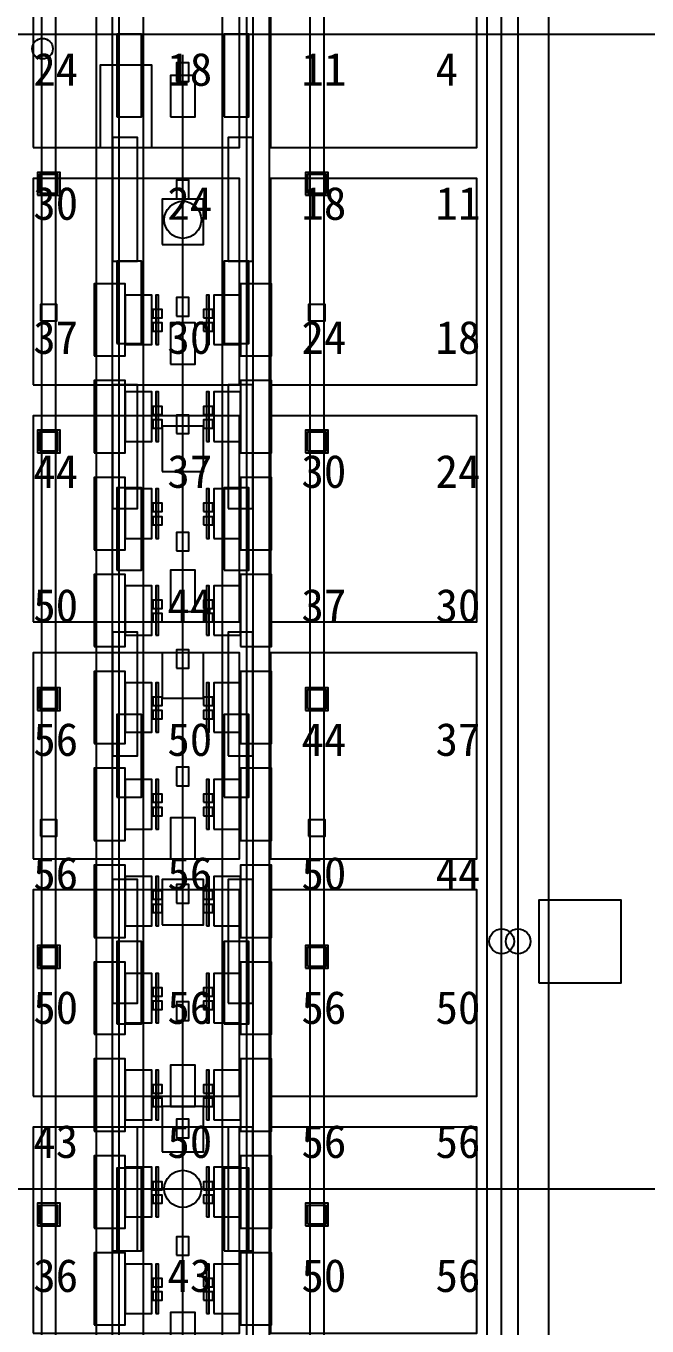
# Model space of a CAD drawing. Header units: metres. Extents: x -1640 to 1560, y -268 to 2338.
# Drawn here: x -25.9 to 4.2, y 1319.3 to 1382.4 of the extents above; entities that cross this region are included whole.
import ezdxf

# ---------------------------------------------------------------- set-up
doc = ezdxf.new("R2010")
doc.units = ezdxf.units.M
for name, color, linetype in [('1F_PUMP', 2, 'Continuous'), ('1F_SCR', 3, 'Continuous'), ('1F_STRUCT_COLUMN', 8, 'Continuous'), ('1F_ZONE', 3, 'Continuous'), ('2F_CSF_LATERAL_RACK_CONCEPT', 9, 'Continuous'), ('2F_EHS_GAS_DETECTOR', 6, 'Continuous'), ('2F_RFG', 5, 'Continuous'), ('2F_STRUCT_COLUMN', 8, 'Continuous'), ('2F_VMB', 6, 'Continuous'), ('2F_ZONE', 3, 'Continuous'), ('3F_CLEANROOM_OVERHEAD_PIPE_DUCT_CONCEPT', 9, 'Continuous'), ('3F_EHS_EGRESS_DIST_M', 2, 'Continuous'), ('3F_EHS_EXTINGUISHER_HYDRANT_CABINET_CONCEPT', 1, 'Continuous'), ('3F_EHS_GAS_DETECTOR', 6, 'Continuous'), ('3F_FOUP', 5, 'Continuous'), ('3F_METRO', 2, 'Continuous'), ('3F_OHT', 9, 'Continuous'), ('3F_OHTV', 1, 'Continuous'), ('3F_STK', 3, 'Continuous'), ('3F_STRUCT_COLUMN', 8, 'Continuous'), ('3F_TBAR', 6, 'Continuous'), ('3F_ZONE', 3, 'Continuous'), ('4F_FFU', 1, 'Continuous'), ('4F_STRUCT_PLENUM_TRUSS_CONCEPT', 9, 'Continuous'), ('4F_ZONE', 3, 'Continuous'), ('5F_PUMP', 2, 'Continuous'), ('5F_SCR', 3, 'Continuous'), ('5F_STRUCT_COLUMN', 8, 'Continuous'), ('5F_ZONE', 3, 'Continuous'), ('6F_CSF_LATERAL_RACK_CONCEPT', 9, 'Continuous'), ('6F_EHS_GAS_DETECTOR', 6, 'Continuous'), ('6F_RFG', 5, 'Continuous'), ('6F_STRUCT_COLUMN', 8, 'Continuous'), ('6F_VMB', 6, 'Continuous'), ('6F_ZONE', 3, 'Continuous'), ('7F_CLEANROOM_OVERHEAD_PIPE_DUCT_CONCEPT', 9, 'Continuous'), ('7F_EHS_EGRESS_DIST_M', 2, 'Continuous'), ('7F_EHS_EXTINGUISHER_HYDRANT_CABINET_CONCEPT', 1, 'Continuous'), ('7F_EHS_GAS_DETECTOR', 6, 'Continuous'), ('7F_FOUP', 5, 'Continuous'), ('7F_METRO', 2, 'Continuous'), ('7F_OHT', 9, 'Continuous'), ('7F_OHTV', 1, 'Continuous'), ('7F_STK', 3, 'Continuous'), ('7F_STRUCT_COLUMN', 8, 'Continuous'), ('7F_TBAR', 6, 'Continuous'), ('7F_ZONE', 3, 'Continuous'), ('8F_FFU', 1, 'Continuous'), ('8F_STRUCT_PLENUM_TRUSS_CONCEPT', 9, 'Continuous'), ('8F_ZONE', 3, 'Continuous'), ('_SUPPORT', 4, 'Continuous'), ('UTIL_GAS.BULK_CONCEPT', 2, 'Continuous'), ('UTIL_GAS.SPEC_CONCEPT', 3, 'Continuous'), ('UTIL_PCW.R_CONCEPT', 1, 'Continuous'), ('UTIL_PCW.R_RISER', 1, 'Continuous'), ('UTIL_PCW.S_CONCEPT', 6, 'Continuous'), ('UTIL_PCW.S_RISER', 6, 'Continuous')]:
    doc.layers.add(name, color=color, linetype=linetype)

msp = doc.modelspace()

# ---------------------------------------------------------------- linework, layer by layer
at = {"layer": '1F_PUMP'}
for points in [[(-21.45, 1378), (-20.25, 1378), (-20.25, 1382), (-21.45, 1382)], [(-16.25, 1378), (-15.05, 1378), (-15.05, 1382), (-16.25, 1382)], [(-21.45, 1367), (-20.25, 1367), (-20.25, 1371), (-21.45, 1371)], [(-16.25, 1367), (-15.05, 1367), (-15.05, 1371), (-16.25, 1371)], [(-21.45, 1356), (-20.25, 1356), (-20.25, 1360), (-21.45, 1360)], [(-16.25, 1356), (-15.05, 1356), (-15.05, 1360), (-16.25, 1360)], [(-21.45, 1345), (-20.25, 1345), (-20.25, 1349), (-21.45, 1349)], [(-16.25, 1345), (-15.05, 1345), (-15.05, 1349), (-16.25, 1349)], [(-21.45, 1334), (-20.25, 1334), (-20.25, 1338), (-21.45, 1338)], [(-16.25, 1334), (-15.05, 1334), (-15.05, 1338), (-16.25, 1338)], [(-21.45, 1323), (-20.25, 1323), (-20.25, 1327), (-21.45, 1327)], [(-16.25, 1323), (-15.05, 1323), (-15.05, 1327), (-16.25, 1327)]]:
    msp.add_lwpolyline(points, close=True, dxfattribs=at)
at = {"layer": '1F_SCR'}
for points in [[(-19.25, 1371.8), (-17.25, 1371.8), (-17.25, 1374), (-19.25, 1374)], [(-19.25, 1360.8), (-17.25, 1360.8), (-17.25, 1363), (-19.25, 1363)], [(-19.25, 1349.8), (-17.25, 1349.8), (-17.25, 1352), (-19.25, 1352)], [(-19.25, 1338.8), (-17.25, 1338.8), (-17.25, 1341), (-19.25, 1341)], [(-19.25, 1327.8), (-17.25, 1327.8), (-17.25, 1330), (-19.25, 1330)]]:
    msp.add_lwpolyline(points, close=True, dxfattribs=at)
at = {"layer": '1F_STRUCT_COLUMN'}
for points in [[(-25.3, 1374.2), (-24.2, 1374.2), (-24.2, 1375.3), (-25.3, 1375.3)], [(-12.3, 1374.2), (-11.2, 1374.2), (-11.2, 1375.3), (-12.3, 1375.3)], [(-25.3, 1361.7), (-24.2, 1361.7), (-24.2, 1362.8), (-25.3, 1362.8)], [(-12.3, 1361.7), (-11.2, 1361.7), (-11.2, 1362.8), (-12.3, 1362.8)], [(-25.3, 1349.2), (-24.2, 1349.2), (-24.2, 1350.3), (-25.3, 1350.3)], [(-12.3, 1349.2), (-11.2, 1349.2), (-11.2, 1350.3), (-12.3, 1350.3)], [(-25.3, 1336.7), (-24.2, 1336.7), (-24.2, 1337.8), (-25.3, 1337.8)], [(-12.3, 1336.7), (-11.2, 1336.7), (-11.2, 1337.8), (-12.3, 1337.8)], [(-25.3, 1324.2), (-24.2, 1324.2), (-24.2, 1325.3), (-25.3, 1325.3)], [(-12.3, 1324.2), (-11.2, 1324.2), (-11.2, 1325.3), (-12.3, 1325.3)]]:
    msp.add_lwpolyline(points, close=True, dxfattribs=at)
at = {"layer": '1F_ZONE'}
msp.add_lwpolyline([(-280, 1306), (-3.5, 1306), (-3.5, 1464), (-280, 1464)], close=True, dxfattribs=at)
at = {"layer": '2F_CSF_LATERAL_RACK_CONCEPT'}
for points in [[(-22.45, 1310), (-21.65, 1310), (-21.65, 1460), (-22.45, 1460)], [(-14.85, 1310), (-14.05, 1310), (-14.05, 1460), (-14.85, 1460)]]:
    msp.add_lwpolyline(points, close=True, dxfattribs=at)
at = {"layer": '2F_EHS_GAS_DETECTOR'}
msp.add_circle((-18.25, 1326), 0.9, dxfattribs=at)
at = {"layer": '2F_RFG'}
for points in [[(-21.65, 1371), (-20.45, 1371), (-20.45, 1377), (-21.65, 1377)], [(-16.05, 1371), (-14.85, 1371), (-14.85, 1377), (-16.05, 1377)], [(-21.65, 1359), (-20.45, 1359), (-20.45, 1365), (-21.65, 1365)], [(-16.05, 1359), (-14.85, 1359), (-14.85, 1365), (-16.05, 1365)], [(-21.65, 1347), (-20.45, 1347), (-20.45, 1353), (-21.65, 1353)], [(-16.05, 1347), (-14.85, 1347), (-14.85, 1353), (-16.05, 1353)], [(-21.65, 1335), (-20.45, 1335), (-20.45, 1341), (-21.65, 1341)], [(-16.05, 1335), (-14.85, 1335), (-14.85, 1341), (-16.05, 1341)], [(-21.65, 1323), (-20.45, 1323), (-20.45, 1329), (-21.65, 1329)], [(-16.05, 1323), (-14.85, 1323), (-14.85, 1329), (-16.05, 1329)]]:
    msp.add_lwpolyline(points, close=True, dxfattribs=at)
at = {"layer": '2F_STRUCT_COLUMN'}
for points in [[(-25.2, 1374.3), (-24.3, 1374.3), (-24.3, 1375.2), (-25.2, 1375.2)], [(-12.2, 1374.3), (-11.3, 1374.3), (-11.3, 1375.2), (-12.2, 1375.2)], [(-25.2, 1361.8), (-24.3, 1361.8), (-24.3, 1362.7), (-25.2, 1362.7)], [(-12.2, 1361.8), (-11.3, 1361.8), (-11.3, 1362.7), (-12.2, 1362.7)], [(-25.2, 1349.3), (-24.3, 1349.3), (-24.3, 1350.2), (-25.2, 1350.2)], [(-12.2, 1349.3), (-11.3, 1349.3), (-11.3, 1350.2), (-12.2, 1350.2)], [(-25.2, 1336.8), (-24.3, 1336.8), (-24.3, 1337.7), (-25.2, 1337.7)], [(-12.2, 1336.8), (-11.3, 1336.8), (-11.3, 1337.7), (-12.2, 1337.7)], [(-25.2, 1324.3), (-24.3, 1324.3), (-24.3, 1325.2), (-25.2, 1325.2)], [(-12.2, 1324.3), (-11.3, 1324.3), (-11.3, 1325.2), (-12.2, 1325.2)]]:
    msp.add_lwpolyline(points, close=True, dxfattribs=at)
at = {"layer": '2F_VMB'}
for points in [[(-18.85, 1378), (-17.65, 1378), (-17.65, 1380), (-18.85, 1380)], [(-18.85, 1366), (-17.65, 1366), (-17.65, 1368), (-18.85, 1368)], [(-18.85, 1354), (-17.65, 1354), (-17.65, 1356), (-18.85, 1356)], [(-18.85, 1342), (-17.65, 1342), (-17.65, 1344), (-18.85, 1344)], [(-18.85, 1330), (-17.65, 1330), (-17.65, 1332), (-18.85, 1332)], [(-18.85, 1318), (-17.65, 1318), (-17.65, 1320), (-18.85, 1320)]]:
    msp.add_lwpolyline(points, close=True, dxfattribs=at)
at = {"layer": '2F_ZONE'}
msp.add_lwpolyline([(-280, 1306), (-3.5, 1306), (-3.5, 1464), (-280, 1464)], close=True, dxfattribs=at)
at = {"layer": '3F_CLEANROOM_OVERHEAD_PIPE_DUCT_CONCEPT'}
for points in [[(-21.35, 1309), (-20.15, 1309), (-20.15, 1461), (-21.35, 1461)], [(-16.35, 1309), (-15.15, 1309), (-15.15, 1461), (-16.35, 1461)]]:
    msp.add_lwpolyline(points, close=True, dxfattribs=at)
at = {"layer": '3F_EHS_EXTINGUISHER_HYDRANT_CABINET_CONCEPT'}
msp.add_circle((-25.05, 1381.3), 0.5, dxfattribs=at)
at = {"layer": '3F_EHS_GAS_DETECTOR'}
msp.add_circle((-18.25, 1373), 0.9, dxfattribs=at)
at = {"layer": '3F_FOUP'}
for points in [[(-19.7, 1368.25), (-19.25, 1368.25), (-19.25, 1368.65), (-19.7, 1368.65)], [(-17.25, 1368.25), (-16.8, 1368.25), (-16.8, 1368.65), (-17.25, 1368.65)], [(-19.7, 1367.6), (-19.25, 1367.6), (-19.25, 1368), (-19.7, 1368)], [(-17.25, 1367.6), (-16.8, 1367.6), (-16.8, 1368), (-17.25, 1368)], [(-19.7, 1363.55), (-19.25, 1363.55), (-19.25, 1363.95), (-19.7, 1363.95)], [(-17.25, 1363.55), (-16.8, 1363.55), (-16.8, 1363.95), (-17.25, 1363.95)], [(-19.7, 1362.9), (-19.25, 1362.9), (-19.25, 1363.3), (-19.7, 1363.3)], [(-17.25, 1362.9), (-16.8, 1362.9), (-16.8, 1363.3), (-17.25, 1363.3)], [(-19.7, 1358.85), (-19.25, 1358.85), (-19.25, 1359.25), (-19.7, 1359.25)], [(-17.25, 1358.85), (-16.8, 1358.85), (-16.8, 1359.25), (-17.25, 1359.25)], [(-19.7, 1358.2), (-19.25, 1358.2), (-19.25, 1358.6), (-19.7, 1358.6)], [(-17.25, 1358.2), (-16.8, 1358.2), (-16.8, 1358.6), (-17.25, 1358.6)], [(-19.7, 1354.15), (-19.25, 1354.15), (-19.25, 1354.55), (-19.7, 1354.55)], [(-17.25, 1354.15), (-16.8, 1354.15), (-16.8, 1354.55), (-17.25, 1354.55)], [(-19.7, 1353.5), (-19.25, 1353.5), (-19.25, 1353.9), (-19.7, 1353.9)], [(-17.25, 1353.5), (-16.8, 1353.5), (-16.8, 1353.9), (-17.25, 1353.9)], [(-19.7, 1349.45), (-19.25, 1349.45), (-19.25, 1349.85), (-19.7, 1349.85)], [(-17.25, 1349.45), (-16.8, 1349.45), (-16.8, 1349.85), (-17.25, 1349.85)], [(-19.7, 1348.8), (-19.25, 1348.8), (-19.25, 1349.2), (-19.7, 1349.2)], [(-17.25, 1348.8), (-16.8, 1348.8), (-16.8, 1349.2), (-17.25, 1349.2)], [(-19.7, 1344.75), (-19.25, 1344.75), (-19.25, 1345.15), (-19.7, 1345.15)], [(-17.25, 1344.75), (-16.8, 1344.75), (-16.8, 1345.15), (-17.25, 1345.15)], [(-19.7, 1344.1), (-19.25, 1344.1), (-19.25, 1344.5), (-19.7, 1344.5)], [(-17.25, 1344.1), (-16.8, 1344.1), (-16.8, 1344.5), (-17.25, 1344.5)], [(-19.7, 1340.05), (-19.25, 1340.05), (-19.25, 1340.45), (-19.7, 1340.45)], [(-17.25, 1340.05), (-16.8, 1340.05), (-16.8, 1340.45), (-17.25, 1340.45)], [(-19.7, 1339.4), (-19.25, 1339.4), (-19.25, 1339.8), (-19.7, 1339.8)], [(-17.25, 1339.4), (-16.8, 1339.4), (-16.8, 1339.8), (-17.25, 1339.8)], [(-19.7, 1335.35), (-19.25, 1335.35), (-19.25, 1335.75), (-19.7, 1335.75)], [(-17.25, 1335.35), (-16.8, 1335.35), (-16.8, 1335.75), (-17.25, 1335.75)], [(-19.7, 1334.7), (-19.25, 1334.7), (-19.25, 1335.1), (-19.7, 1335.1)], [(-17.25, 1334.7), (-16.8, 1334.7), (-16.8, 1335.1), (-17.25, 1335.1)], [(-19.7, 1330.65), (-19.25, 1330.65), (-19.25, 1331.05), (-19.7, 1331.05)], [(-17.25, 1330.65), (-16.8, 1330.65), (-16.8, 1331.05), (-17.25, 1331.05)], [(-19.7, 1330), (-19.25, 1330), (-19.25, 1330.4), (-19.7, 1330.4)], [(-17.25, 1330), (-16.8, 1330), (-16.8, 1330.4), (-17.25, 1330.4)], [(-19.7, 1325.95), (-19.25, 1325.95), (-19.25, 1326.35), (-19.7, 1326.35)], [(-17.25, 1325.95), (-16.8, 1325.95), (-16.8, 1326.35), (-17.25, 1326.35)], [(-19.7, 1325.3), (-19.25, 1325.3), (-19.25, 1325.7), (-19.7, 1325.7)], [(-17.25, 1325.3), (-16.8, 1325.3), (-16.8, 1325.7), (-17.25, 1325.7)], [(-19.7, 1321.25), (-19.25, 1321.25), (-19.25, 1321.65), (-19.7, 1321.65)], [(-17.25, 1321.25), (-16.8, 1321.25), (-16.8, 1321.65), (-17.25, 1321.65)], [(-19.7, 1320.6), (-19.25, 1320.6), (-19.25, 1321), (-19.7, 1321)], [(-17.25, 1320.6), (-16.8, 1320.6), (-16.8, 1321), (-17.25, 1321)]]:
    msp.add_lwpolyline(points, close=True, dxfattribs=at)
at = {"layer": '3F_METRO'}
for points in [[(-22.55, 1366.4), (-21.05, 1366.4), (-21.05, 1369.9), (-22.55, 1369.9)], [(-15.45, 1366.4), (-13.95, 1366.4), (-13.95, 1369.9), (-15.45, 1369.9)], [(-21.05, 1366.95), (-19.75, 1366.95), (-19.75, 1369.35), (-21.05, 1369.35)], [(-16.75, 1366.95), (-15.45, 1366.95), (-15.45, 1369.35), (-16.75, 1369.35)], [(-22.55, 1361.7), (-21.05, 1361.7), (-21.05, 1365.2), (-22.55, 1365.2)], [(-15.45, 1361.7), (-13.95, 1361.7), (-13.95, 1365.2), (-15.45, 1365.2)], [(-21.05, 1362.25), (-19.75, 1362.25), (-19.75, 1364.65), (-21.05, 1364.65)], [(-16.75, 1362.25), (-15.45, 1362.25), (-15.45, 1364.65), (-16.75, 1364.65)], [(-22.55, 1357), (-21.05, 1357), (-21.05, 1360.5), (-22.55, 1360.5)], [(-15.45, 1357), (-13.95, 1357), (-13.95, 1360.5), (-15.45, 1360.5)], [(-21.05, 1357.55), (-19.75, 1357.55), (-19.75, 1359.95), (-21.05, 1359.95)], [(-16.75, 1357.55), (-15.45, 1357.55), (-15.45, 1359.95), (-16.75, 1359.95)], [(-22.55, 1352.3), (-21.05, 1352.3), (-21.05, 1355.8), (-22.55, 1355.8)], [(-15.45, 1352.3), (-13.95, 1352.3), (-13.95, 1355.8), (-15.45, 1355.8)], [(-21.05, 1352.85), (-19.75, 1352.85), (-19.75, 1355.25), (-21.05, 1355.25)], [(-16.75, 1352.85), (-15.45, 1352.85), (-15.45, 1355.25), (-16.75, 1355.25)], [(-22.55, 1347.6), (-21.05, 1347.6), (-21.05, 1351.1), (-22.55, 1351.1)], [(-21.05, 1348.15), (-19.75, 1348.15), (-19.75, 1350.55), (-21.05, 1350.55)], [(-16.75, 1348.15), (-15.45, 1348.15), (-15.45, 1350.55), (-16.75, 1350.55)], [(-15.45, 1347.6), (-13.95, 1347.6), (-13.95, 1351.1), (-15.45, 1351.1)], [(-22.55, 1342.9), (-21.05, 1342.9), (-21.05, 1346.4), (-22.55, 1346.4)], [(-15.45, 1342.9), (-13.95, 1342.9), (-13.95, 1346.4), (-15.45, 1346.4)], [(-21.05, 1343.45), (-19.75, 1343.45), (-19.75, 1345.85), (-21.05, 1345.85)], [(-16.75, 1343.45), (-15.45, 1343.45), (-15.45, 1345.85), (-16.75, 1345.85)], [(-22.55, 1338.2), (-21.05, 1338.2), (-21.05, 1341.7), (-22.55, 1341.7)], [(-21.05, 1338.75), (-19.75, 1338.75), (-19.75, 1341.15), (-21.05, 1341.15)], [(-16.75, 1338.75), (-15.45, 1338.75), (-15.45, 1341.15), (-16.75, 1341.15)], [(-15.45, 1338.2), (-13.95, 1338.2), (-13.95, 1341.7), (-15.45, 1341.7)], [(-22.55, 1333.5), (-21.05, 1333.5), (-21.05, 1337), (-22.55, 1337)], [(-15.45, 1333.5), (-13.95, 1333.5), (-13.95, 1337), (-15.45, 1337)], [(-21.05, 1334.05), (-19.75, 1334.05), (-19.75, 1336.45), (-21.05, 1336.45)], [(-16.75, 1334.05), (-15.45, 1334.05), (-15.45, 1336.45), (-16.75, 1336.45)], [(-22.55, 1328.8), (-21.05, 1328.8), (-21.05, 1332.3), (-22.55, 1332.3)], [(-15.45, 1328.8), (-13.95, 1328.8), (-13.95, 1332.3), (-15.45, 1332.3)], [(-21.05, 1329.35), (-19.75, 1329.35), (-19.75, 1331.75), (-21.05, 1331.75)], [(-16.75, 1329.35), (-15.45, 1329.35), (-15.45, 1331.75), (-16.75, 1331.75)], [(-22.55, 1324.1), (-21.05, 1324.1), (-21.05, 1327.6), (-22.55, 1327.6)], [(-15.45, 1324.1), (-13.95, 1324.1), (-13.95, 1327.6), (-15.45, 1327.6)], [(-21.05, 1324.65), (-19.75, 1324.65), (-19.75, 1327.05), (-21.05, 1327.05)], [(-16.75, 1324.65), (-15.45, 1324.65), (-15.45, 1327.05), (-16.75, 1327.05)], [(-22.55, 1319.4), (-21.05, 1319.4), (-21.05, 1322.9), (-22.55, 1322.9)], [(-15.45, 1319.4), (-13.95, 1319.4), (-13.95, 1322.9), (-15.45, 1322.9)], [(-21.05, 1319.95), (-19.75, 1319.95), (-19.75, 1322.35), (-21.05, 1322.35)], [(-16.75, 1319.95), (-15.45, 1319.95), (-15.45, 1322.35), (-16.75, 1322.35)]]:
    msp.add_lwpolyline(points, close=True, dxfattribs=at)
at = {"layer": '3F_OHT'}
msp.add_line((-18.25, 1309), (-18.25, 1381), dxfattribs=at)
at = {"layer": '3F_OHTV'}
for points in [[(-18.55, 1379.71), (-17.95, 1379.71), (-17.95, 1380.61), (-18.55, 1380.61)], [(-18.55, 1374.02), (-17.95, 1374.02), (-17.95, 1374.92), (-18.55, 1374.92)], [(-18.55, 1368.33), (-17.95, 1368.33), (-17.95, 1369.23), (-18.55, 1369.23)], [(-18.55, 1362.63), (-17.95, 1362.63), (-17.95, 1363.53), (-18.55, 1363.53)], [(-18.55, 1356.94), (-17.95, 1356.94), (-17.95, 1357.84), (-18.55, 1357.84)], [(-18.55, 1351.25), (-17.95, 1351.25), (-17.95, 1352.15), (-18.55, 1352.15)], [(-18.55, 1345.55), (-17.95, 1345.55), (-17.95, 1346.45), (-18.55, 1346.45)], [(-18.55, 1339.86), (-17.95, 1339.86), (-17.95, 1340.76), (-18.55, 1340.76)], [(-18.55, 1334.17), (-17.95, 1334.17), (-17.95, 1335.07), (-18.55, 1335.07)], [(-18.55, 1328.48), (-17.95, 1328.48), (-17.95, 1329.38), (-18.55, 1329.38)], [(-18.55, 1322.78), (-17.95, 1322.78), (-17.95, 1323.68), (-18.55, 1323.68)]]:
    msp.add_lwpolyline(points, close=True, dxfattribs=at)
at = {"layer": '3F_STK'}
msp.add_lwpolyline([(-22.25, 1376.5), (-19.75, 1376.5), (-19.75, 1380.5), (-22.25, 1380.5)], close=True, dxfattribs=at)
at = {"layer": '3F_STRUCT_COLUMN'}
for points in [[(-25.15, 1368.1), (-24.35, 1368.1), (-24.35, 1368.9), (-25.15, 1368.9)], [(-12.15, 1368.1), (-11.35, 1368.1), (-11.35, 1368.9), (-12.15, 1368.9)], [(-25.15, 1343.1), (-24.35, 1343.1), (-24.35, 1343.9), (-25.15, 1343.9)], [(-12.15, 1343.1), (-11.35, 1343.1), (-11.35, 1343.9), (-12.15, 1343.9)]]:
    msp.add_lwpolyline(points, close=True, dxfattribs=at)
at = {"layer": '3F_TBAR'}
for points in [[(-19.55, 1366.95), (-19.43, 1366.95), (-19.43, 1369.35), (-19.55, 1369.35)], [(-17.1, 1366.95), (-16.98, 1366.95), (-16.98, 1369.35), (-17.1, 1369.35)], [(-19.55, 1362.25), (-19.43, 1362.25), (-19.43, 1364.65), (-19.55, 1364.65)], [(-17.1, 1362.25), (-16.98, 1362.25), (-16.98, 1364.65), (-17.1, 1364.65)], [(-19.55, 1357.55), (-19.43, 1357.55), (-19.43, 1359.95), (-19.55, 1359.95)], [(-17.1, 1357.55), (-16.98, 1357.55), (-16.98, 1359.95), (-17.1, 1359.95)], [(-19.55, 1352.85), (-19.43, 1352.85), (-19.43, 1355.25), (-19.55, 1355.25)], [(-17.1, 1352.85), (-16.98, 1352.85), (-16.98, 1355.25), (-17.1, 1355.25)], [(-19.55, 1348.15), (-19.43, 1348.15), (-19.43, 1350.55), (-19.55, 1350.55)], [(-17.1, 1348.15), (-16.98, 1348.15), (-16.98, 1350.55), (-17.1, 1350.55)], [(-19.55, 1343.45), (-19.43, 1343.45), (-19.43, 1345.85), (-19.55, 1345.85)], [(-17.1, 1343.45), (-16.98, 1343.45), (-16.98, 1345.85), (-17.1, 1345.85)], [(-19.55, 1338.75), (-19.43, 1338.75), (-19.43, 1341.15), (-19.55, 1341.15)], [(-17.1, 1338.75), (-16.98, 1338.75), (-16.98, 1341.15), (-17.1, 1341.15)], [(-19.55, 1334.05), (-19.43, 1334.05), (-19.43, 1336.45), (-19.55, 1336.45)], [(-17.1, 1334.05), (-16.98, 1334.05), (-16.98, 1336.45), (-17.1, 1336.45)], [(-19.55, 1329.35), (-19.43, 1329.35), (-19.43, 1331.75), (-19.55, 1331.75)], [(-17.1, 1329.35), (-16.98, 1329.35), (-16.98, 1331.75), (-17.1, 1331.75)], [(-19.55, 1324.65), (-19.43, 1324.65), (-19.43, 1327.05), (-19.55, 1327.05)], [(-17.1, 1324.65), (-16.98, 1324.65), (-16.98, 1327.05), (-17.1, 1327.05)], [(-19.55, 1319.95), (-19.43, 1319.95), (-19.43, 1322.35), (-19.55, 1322.35)], [(-17.1, 1319.95), (-16.98, 1319.95), (-16.98, 1322.35), (-17.1, 1322.35)]]:
    msp.add_lwpolyline(points, close=True, dxfattribs=at)
at = {"layer": '3F_ZONE'}
msp.add_lwpolyline([(-280, 1306), (-3.5, 1306), (-3.5, 1464), (-280, 1464)], close=True, dxfattribs=at)
at = {"layer": '4F_FFU'}
for points in [[(-25.5, 1376.5), (-15.5, 1376.5), (-15.5, 1386.5), (-25.5, 1386.5)], [(-14, 1376.5), (-4, 1376.5), (-4, 1386.5), (-14, 1386.5)], [(-25.5, 1365), (-15.5, 1365), (-15.5, 1375), (-25.5, 1375)], [(-14, 1365), (-4, 1365), (-4, 1375), (-14, 1375)], [(-25.5, 1353.5), (-15.5, 1353.5), (-15.5, 1363.5), (-25.5, 1363.5)], [(-14, 1353.5), (-4, 1353.5), (-4, 1363.5), (-14, 1363.5)], [(-25.5, 1342), (-15.5, 1342), (-15.5, 1352), (-25.5, 1352)], [(-14, 1342), (-4, 1342), (-4, 1352), (-14, 1352)], [(-25.5, 1330.5), (-15.5, 1330.5), (-15.5, 1340.5), (-25.5, 1340.5)], [(-14, 1330.5), (-4, 1330.5), (-4, 1340.5), (-14, 1340.5)], [(-25.5, 1319), (-15.5, 1319), (-15.5, 1329), (-25.5, 1329)], [(-14, 1319), (-4, 1319), (-4, 1329), (-14, 1329)]]:
    msp.add_lwpolyline(points, close=True, dxfattribs=at)
at = {"layer": '4F_STRUCT_PLENUM_TRUSS_CONCEPT'}
for points in [[(-25.1, 1306), (-24.4, 1306), (-24.4, 1464), (-25.1, 1464)], [(-12.1, 1306), (-11.4, 1306), (-11.4, 1464), (-12.1, 1464)]]:
    msp.add_lwpolyline(points, close=True, dxfattribs=at)
at = {"layer": '4F_ZONE'}
msp.add_lwpolyline([(-280, 1306), (-3.5, 1306), (-3.5, 1464), (-280, 1464)], close=True, dxfattribs=at)
at = {"layer": '5F_PUMP'}
for points in [[(-21.45, 1378), (-20.25, 1378), (-20.25, 1382), (-21.45, 1382)], [(-16.25, 1378), (-15.05, 1378), (-15.05, 1382), (-16.25, 1382)], [(-21.45, 1367), (-20.25, 1367), (-20.25, 1371), (-21.45, 1371)], [(-16.25, 1367), (-15.05, 1367), (-15.05, 1371), (-16.25, 1371)], [(-21.45, 1356), (-20.25, 1356), (-20.25, 1360), (-21.45, 1360)], [(-16.25, 1356), (-15.05, 1356), (-15.05, 1360), (-16.25, 1360)], [(-21.45, 1345), (-20.25, 1345), (-20.25, 1349), (-21.45, 1349)], [(-16.25, 1345), (-15.05, 1345), (-15.05, 1349), (-16.25, 1349)], [(-21.45, 1334), (-20.25, 1334), (-20.25, 1338), (-21.45, 1338)], [(-16.25, 1334), (-15.05, 1334), (-15.05, 1338), (-16.25, 1338)], [(-21.45, 1323), (-20.25, 1323), (-20.25, 1327), (-21.45, 1327)], [(-16.25, 1323), (-15.05, 1323), (-15.05, 1327), (-16.25, 1327)]]:
    msp.add_lwpolyline(points, close=True, dxfattribs=at)
at = {"layer": '5F_SCR'}
for points in [[(-19.25, 1371.8), (-17.25, 1371.8), (-17.25, 1374), (-19.25, 1374)], [(-19.25, 1360.8), (-17.25, 1360.8), (-17.25, 1363), (-19.25, 1363)], [(-19.25, 1349.8), (-17.25, 1349.8), (-17.25, 1352), (-19.25, 1352)], [(-19.25, 1338.8), (-17.25, 1338.8), (-17.25, 1341), (-19.25, 1341)], [(-19.25, 1327.8), (-17.25, 1327.8), (-17.25, 1330), (-19.25, 1330)]]:
    msp.add_lwpolyline(points, close=True, dxfattribs=at)
at = {"layer": '5F_STRUCT_COLUMN'}
for points in [[(-25.3, 1374.2), (-24.2, 1374.2), (-24.2, 1375.3), (-25.3, 1375.3)], [(-12.3, 1374.2), (-11.2, 1374.2), (-11.2, 1375.3), (-12.3, 1375.3)], [(-25.3, 1361.7), (-24.2, 1361.7), (-24.2, 1362.8), (-25.3, 1362.8)], [(-12.3, 1361.7), (-11.2, 1361.7), (-11.2, 1362.8), (-12.3, 1362.8)], [(-25.3, 1349.2), (-24.2, 1349.2), (-24.2, 1350.3), (-25.3, 1350.3)], [(-12.3, 1349.2), (-11.2, 1349.2), (-11.2, 1350.3), (-12.3, 1350.3)], [(-25.3, 1336.7), (-24.2, 1336.7), (-24.2, 1337.8), (-25.3, 1337.8)], [(-12.3, 1336.7), (-11.2, 1336.7), (-11.2, 1337.8), (-12.3, 1337.8)], [(-25.3, 1324.2), (-24.2, 1324.2), (-24.2, 1325.3), (-25.3, 1325.3)], [(-12.3, 1324.2), (-11.2, 1324.2), (-11.2, 1325.3), (-12.3, 1325.3)]]:
    msp.add_lwpolyline(points, close=True, dxfattribs=at)
at = {"layer": '5F_ZONE'}
msp.add_lwpolyline([(-280, 1306), (-3.5, 1306), (-3.5, 1464), (-280, 1464)], close=True, dxfattribs=at)
at = {"layer": '6F_CSF_LATERAL_RACK_CONCEPT'}
for points in [[(-22.45, 1310), (-21.65, 1310), (-21.65, 1460), (-22.45, 1460)], [(-14.85, 1310), (-14.05, 1310), (-14.05, 1460), (-14.85, 1460)]]:
    msp.add_lwpolyline(points, close=True, dxfattribs=at)
at = {"layer": '6F_EHS_GAS_DETECTOR'}
msp.add_circle((-18.25, 1326), 0.9, dxfattribs=at)
at = {"layer": '6F_RFG'}
for points in [[(-21.65, 1371), (-20.45, 1371), (-20.45, 1377), (-21.65, 1377)], [(-16.05, 1371), (-14.85, 1371), (-14.85, 1377), (-16.05, 1377)], [(-21.65, 1359), (-20.45, 1359), (-20.45, 1365), (-21.65, 1365)], [(-16.05, 1359), (-14.85, 1359), (-14.85, 1365), (-16.05, 1365)], [(-21.65, 1347), (-20.45, 1347), (-20.45, 1353), (-21.65, 1353)], [(-16.05, 1347), (-14.85, 1347), (-14.85, 1353), (-16.05, 1353)], [(-21.65, 1335), (-20.45, 1335), (-20.45, 1341), (-21.65, 1341)], [(-16.05, 1335), (-14.85, 1335), (-14.85, 1341), (-16.05, 1341)], [(-21.65, 1323), (-20.45, 1323), (-20.45, 1329), (-21.65, 1329)], [(-16.05, 1323), (-14.85, 1323), (-14.85, 1329), (-16.05, 1329)]]:
    msp.add_lwpolyline(points, close=True, dxfattribs=at)
at = {"layer": '6F_STRUCT_COLUMN'}
for points in [[(-25.2, 1374.3), (-24.3, 1374.3), (-24.3, 1375.2), (-25.2, 1375.2)], [(-12.2, 1374.3), (-11.3, 1374.3), (-11.3, 1375.2), (-12.2, 1375.2)], [(-25.2, 1361.8), (-24.3, 1361.8), (-24.3, 1362.7), (-25.2, 1362.7)], [(-12.2, 1361.8), (-11.3, 1361.8), (-11.3, 1362.7), (-12.2, 1362.7)], [(-25.2, 1349.3), (-24.3, 1349.3), (-24.3, 1350.2), (-25.2, 1350.2)], [(-12.2, 1349.3), (-11.3, 1349.3), (-11.3, 1350.2), (-12.2, 1350.2)], [(-25.2, 1336.8), (-24.3, 1336.8), (-24.3, 1337.7), (-25.2, 1337.7)], [(-12.2, 1336.8), (-11.3, 1336.8), (-11.3, 1337.7), (-12.2, 1337.7)], [(-25.2, 1324.3), (-24.3, 1324.3), (-24.3, 1325.2), (-25.2, 1325.2)], [(-12.2, 1324.3), (-11.3, 1324.3), (-11.3, 1325.2), (-12.2, 1325.2)]]:
    msp.add_lwpolyline(points, close=True, dxfattribs=at)
at = {"layer": '6F_VMB'}
for points in [[(-18.85, 1378), (-17.65, 1378), (-17.65, 1380), (-18.85, 1380)], [(-18.85, 1366), (-17.65, 1366), (-17.65, 1368), (-18.85, 1368)], [(-18.85, 1354), (-17.65, 1354), (-17.65, 1356), (-18.85, 1356)], [(-18.85, 1342), (-17.65, 1342), (-17.65, 1344), (-18.85, 1344)], [(-18.85, 1330), (-17.65, 1330), (-17.65, 1332), (-18.85, 1332)], [(-18.85, 1318), (-17.65, 1318), (-17.65, 1320), (-18.85, 1320)]]:
    msp.add_lwpolyline(points, close=True, dxfattribs=at)
at = {"layer": '6F_ZONE'}
msp.add_lwpolyline([(-280, 1306), (-3.5, 1306), (-3.5, 1464), (-280, 1464)], close=True, dxfattribs=at)
at = {"layer": '7F_CLEANROOM_OVERHEAD_PIPE_DUCT_CONCEPT'}
for points in [[(-21.35, 1309), (-20.15, 1309), (-20.15, 1461), (-21.35, 1461)], [(-16.35, 1309), (-15.15, 1309), (-15.15, 1461), (-16.35, 1461)]]:
    msp.add_lwpolyline(points, close=True, dxfattribs=at)
at = {"layer": '7F_EHS_EXTINGUISHER_HYDRANT_CABINET_CONCEPT'}
msp.add_circle((-25.05, 1381.3), 0.5, dxfattribs=at)
at = {"layer": '7F_EHS_GAS_DETECTOR'}
msp.add_circle((-18.25, 1373), 0.9, dxfattribs=at)
at = {"layer": '7F_FOUP'}
for points in [[(-19.7, 1368.25), (-19.25, 1368.25), (-19.25, 1368.65), (-19.7, 1368.65)], [(-17.25, 1368.25), (-16.8, 1368.25), (-16.8, 1368.65), (-17.25, 1368.65)], [(-19.7, 1367.6), (-19.25, 1367.6), (-19.25, 1368), (-19.7, 1368)], [(-17.25, 1367.6), (-16.8, 1367.6), (-16.8, 1368), (-17.25, 1368)], [(-19.7, 1363.55), (-19.25, 1363.55), (-19.25, 1363.95), (-19.7, 1363.95)], [(-17.25, 1363.55), (-16.8, 1363.55), (-16.8, 1363.95), (-17.25, 1363.95)], [(-19.7, 1362.9), (-19.25, 1362.9), (-19.25, 1363.3), (-19.7, 1363.3)], [(-17.25, 1362.9), (-16.8, 1362.9), (-16.8, 1363.3), (-17.25, 1363.3)], [(-19.7, 1358.85), (-19.25, 1358.85), (-19.25, 1359.25), (-19.7, 1359.25)], [(-17.25, 1358.85), (-16.8, 1358.85), (-16.8, 1359.25), (-17.25, 1359.25)], [(-19.7, 1358.2), (-19.25, 1358.2), (-19.25, 1358.6), (-19.7, 1358.6)], [(-17.25, 1358.2), (-16.8, 1358.2), (-16.8, 1358.6), (-17.25, 1358.6)], [(-19.7, 1354.15), (-19.25, 1354.15), (-19.25, 1354.55), (-19.7, 1354.55)], [(-17.25, 1354.15), (-16.8, 1354.15), (-16.8, 1354.55), (-17.25, 1354.55)], [(-19.7, 1353.5), (-19.25, 1353.5), (-19.25, 1353.9), (-19.7, 1353.9)], [(-17.25, 1353.5), (-16.8, 1353.5), (-16.8, 1353.9), (-17.25, 1353.9)], [(-19.7, 1349.45), (-19.25, 1349.45), (-19.25, 1349.85), (-19.7, 1349.85)], [(-17.25, 1349.45), (-16.8, 1349.45), (-16.8, 1349.85), (-17.25, 1349.85)], [(-19.7, 1348.8), (-19.25, 1348.8), (-19.25, 1349.2), (-19.7, 1349.2)], [(-17.25, 1348.8), (-16.8, 1348.8), (-16.8, 1349.2), (-17.25, 1349.2)], [(-19.7, 1344.75), (-19.25, 1344.75), (-19.25, 1345.15), (-19.7, 1345.15)], [(-17.25, 1344.75), (-16.8, 1344.75), (-16.8, 1345.15), (-17.25, 1345.15)], [(-19.7, 1344.1), (-19.25, 1344.1), (-19.25, 1344.5), (-19.7, 1344.5)], [(-17.25, 1344.1), (-16.8, 1344.1), (-16.8, 1344.5), (-17.25, 1344.5)], [(-19.7, 1340.05), (-19.25, 1340.05), (-19.25, 1340.45), (-19.7, 1340.45)], [(-17.25, 1340.05), (-16.8, 1340.05), (-16.8, 1340.45), (-17.25, 1340.45)], [(-19.7, 1339.4), (-19.25, 1339.4), (-19.25, 1339.8), (-19.7, 1339.8)], [(-17.25, 1339.4), (-16.8, 1339.4), (-16.8, 1339.8), (-17.25, 1339.8)], [(-19.7, 1335.35), (-19.25, 1335.35), (-19.25, 1335.75), (-19.7, 1335.75)], [(-17.25, 1335.35), (-16.8, 1335.35), (-16.8, 1335.75), (-17.25, 1335.75)], [(-19.7, 1334.7), (-19.25, 1334.7), (-19.25, 1335.1), (-19.7, 1335.1)], [(-17.25, 1334.7), (-16.8, 1334.7), (-16.8, 1335.1), (-17.25, 1335.1)], [(-19.7, 1330.65), (-19.25, 1330.65), (-19.25, 1331.05), (-19.7, 1331.05)], [(-17.25, 1330.65), (-16.8, 1330.65), (-16.8, 1331.05), (-17.25, 1331.05)], [(-19.7, 1330), (-19.25, 1330), (-19.25, 1330.4), (-19.7, 1330.4)], [(-17.25, 1330), (-16.8, 1330), (-16.8, 1330.4), (-17.25, 1330.4)], [(-19.7, 1325.95), (-19.25, 1325.95), (-19.25, 1326.35), (-19.7, 1326.35)], [(-17.25, 1325.95), (-16.8, 1325.95), (-16.8, 1326.35), (-17.25, 1326.35)], [(-19.7, 1325.3), (-19.25, 1325.3), (-19.25, 1325.7), (-19.7, 1325.7)], [(-17.25, 1325.3), (-16.8, 1325.3), (-16.8, 1325.7), (-17.25, 1325.7)], [(-19.7, 1321.25), (-19.25, 1321.25), (-19.25, 1321.65), (-19.7, 1321.65)], [(-17.25, 1321.25), (-16.8, 1321.25), (-16.8, 1321.65), (-17.25, 1321.65)], [(-19.7, 1320.6), (-19.25, 1320.6), (-19.25, 1321), (-19.7, 1321)], [(-17.25, 1320.6), (-16.8, 1320.6), (-16.8, 1321), (-17.25, 1321)]]:
    msp.add_lwpolyline(points, close=True, dxfattribs=at)
at = {"layer": '7F_METRO'}
for points in [[(-22.55, 1366.4), (-21.05, 1366.4), (-21.05, 1369.9), (-22.55, 1369.9)], [(-15.45, 1366.4), (-13.95, 1366.4), (-13.95, 1369.9), (-15.45, 1369.9)], [(-21.05, 1366.95), (-19.75, 1366.95), (-19.75, 1369.35), (-21.05, 1369.35)], [(-16.75, 1366.95), (-15.45, 1366.95), (-15.45, 1369.35), (-16.75, 1369.35)], [(-22.55, 1361.7), (-21.05, 1361.7), (-21.05, 1365.2), (-22.55, 1365.2)], [(-15.45, 1361.7), (-13.95, 1361.7), (-13.95, 1365.2), (-15.45, 1365.2)], [(-21.05, 1362.25), (-19.75, 1362.25), (-19.75, 1364.65), (-21.05, 1364.65)], [(-16.75, 1362.25), (-15.45, 1362.25), (-15.45, 1364.65), (-16.75, 1364.65)], [(-22.55, 1357), (-21.05, 1357), (-21.05, 1360.5), (-22.55, 1360.5)], [(-15.45, 1357), (-13.95, 1357), (-13.95, 1360.5), (-15.45, 1360.5)], [(-21.05, 1357.55), (-19.75, 1357.55), (-19.75, 1359.95), (-21.05, 1359.95)], [(-16.75, 1357.55), (-15.45, 1357.55), (-15.45, 1359.95), (-16.75, 1359.95)], [(-22.55, 1352.3), (-21.05, 1352.3), (-21.05, 1355.8), (-22.55, 1355.8)], [(-15.45, 1352.3), (-13.95, 1352.3), (-13.95, 1355.8), (-15.45, 1355.8)], [(-21.05, 1352.85), (-19.75, 1352.85), (-19.75, 1355.25), (-21.05, 1355.25)], [(-16.75, 1352.85), (-15.45, 1352.85), (-15.45, 1355.25), (-16.75, 1355.25)], [(-22.55, 1347.6), (-21.05, 1347.6), (-21.05, 1351.1), (-22.55, 1351.1)], [(-21.05, 1348.15), (-19.75, 1348.15), (-19.75, 1350.55), (-21.05, 1350.55)], [(-16.75, 1348.15), (-15.45, 1348.15), (-15.45, 1350.55), (-16.75, 1350.55)], [(-15.45, 1347.6), (-13.95, 1347.6), (-13.95, 1351.1), (-15.45, 1351.1)], [(-22.55, 1342.9), (-21.05, 1342.9), (-21.05, 1346.4), (-22.55, 1346.4)], [(-15.45, 1342.9), (-13.95, 1342.9), (-13.95, 1346.4), (-15.45, 1346.4)], [(-21.05, 1343.45), (-19.75, 1343.45), (-19.75, 1345.85), (-21.05, 1345.85)], [(-16.75, 1343.45), (-15.45, 1343.45), (-15.45, 1345.85), (-16.75, 1345.85)], [(-22.55, 1338.2), (-21.05, 1338.2), (-21.05, 1341.7), (-22.55, 1341.7)], [(-21.05, 1338.75), (-19.75, 1338.75), (-19.75, 1341.15), (-21.05, 1341.15)], [(-16.75, 1338.75), (-15.45, 1338.75), (-15.45, 1341.15), (-16.75, 1341.15)], [(-15.45, 1338.2), (-13.95, 1338.2), (-13.95, 1341.7), (-15.45, 1341.7)], [(-22.55, 1333.5), (-21.05, 1333.5), (-21.05, 1337), (-22.55, 1337)], [(-15.45, 1333.5), (-13.95, 1333.5), (-13.95, 1337), (-15.45, 1337)], [(-21.05, 1334.05), (-19.75, 1334.05), (-19.75, 1336.45), (-21.05, 1336.45)], [(-16.75, 1334.05), (-15.45, 1334.05), (-15.45, 1336.45), (-16.75, 1336.45)], [(-22.55, 1328.8), (-21.05, 1328.8), (-21.05, 1332.3), (-22.55, 1332.3)], [(-15.45, 1328.8), (-13.95, 1328.8), (-13.95, 1332.3), (-15.45, 1332.3)], [(-21.05, 1329.35), (-19.75, 1329.35), (-19.75, 1331.75), (-21.05, 1331.75)], [(-16.75, 1329.35), (-15.45, 1329.35), (-15.45, 1331.75), (-16.75, 1331.75)], [(-22.55, 1324.1), (-21.05, 1324.1), (-21.05, 1327.6), (-22.55, 1327.6)], [(-15.45, 1324.1), (-13.95, 1324.1), (-13.95, 1327.6), (-15.45, 1327.6)], [(-21.05, 1324.65), (-19.75, 1324.65), (-19.75, 1327.05), (-21.05, 1327.05)], [(-16.75, 1324.65), (-15.45, 1324.65), (-15.45, 1327.05), (-16.75, 1327.05)], [(-22.55, 1319.4), (-21.05, 1319.4), (-21.05, 1322.9), (-22.55, 1322.9)], [(-15.45, 1319.4), (-13.95, 1319.4), (-13.95, 1322.9), (-15.45, 1322.9)], [(-21.05, 1319.95), (-19.75, 1319.95), (-19.75, 1322.35), (-21.05, 1322.35)], [(-16.75, 1319.95), (-15.45, 1319.95), (-15.45, 1322.35), (-16.75, 1322.35)]]:
    msp.add_lwpolyline(points, close=True, dxfattribs=at)
at = {"layer": '7F_OHT'}
msp.add_line((-18.25, 1309), (-18.25, 1381), dxfattribs=at)
at = {"layer": '7F_OHTV'}
for points in [[(-18.55, 1379.71), (-17.95, 1379.71), (-17.95, 1380.61), (-18.55, 1380.61)], [(-18.55, 1374.02), (-17.95, 1374.02), (-17.95, 1374.92), (-18.55, 1374.92)], [(-18.55, 1368.33), (-17.95, 1368.33), (-17.95, 1369.23), (-18.55, 1369.23)], [(-18.55, 1362.63), (-17.95, 1362.63), (-17.95, 1363.53), (-18.55, 1363.53)], [(-18.55, 1356.94), (-17.95, 1356.94), (-17.95, 1357.84), (-18.55, 1357.84)], [(-18.55, 1351.25), (-17.95, 1351.25), (-17.95, 1352.15), (-18.55, 1352.15)], [(-18.55, 1345.55), (-17.95, 1345.55), (-17.95, 1346.45), (-18.55, 1346.45)], [(-18.55, 1339.86), (-17.95, 1339.86), (-17.95, 1340.76), (-18.55, 1340.76)], [(-18.55, 1334.17), (-17.95, 1334.17), (-17.95, 1335.07), (-18.55, 1335.07)], [(-18.55, 1328.48), (-17.95, 1328.48), (-17.95, 1329.38), (-18.55, 1329.38)], [(-18.55, 1322.78), (-17.95, 1322.78), (-17.95, 1323.68), (-18.55, 1323.68)]]:
    msp.add_lwpolyline(points, close=True, dxfattribs=at)
at = {"layer": '7F_STK'}
msp.add_lwpolyline([(-22.25, 1376.5), (-19.75, 1376.5), (-19.75, 1380.5), (-22.25, 1380.5)], close=True, dxfattribs=at)
at = {"layer": '7F_STRUCT_COLUMN'}
for points in [[(-25.15, 1368.1), (-24.35, 1368.1), (-24.35, 1368.9), (-25.15, 1368.9)], [(-12.15, 1368.1), (-11.35, 1368.1), (-11.35, 1368.9), (-12.15, 1368.9)], [(-25.15, 1343.1), (-24.35, 1343.1), (-24.35, 1343.9), (-25.15, 1343.9)], [(-12.15, 1343.1), (-11.35, 1343.1), (-11.35, 1343.9), (-12.15, 1343.9)]]:
    msp.add_lwpolyline(points, close=True, dxfattribs=at)
at = {"layer": '7F_TBAR'}
for points in [[(-19.55, 1366.95), (-19.43, 1366.95), (-19.43, 1369.35), (-19.55, 1369.35)], [(-17.1, 1366.95), (-16.98, 1366.95), (-16.98, 1369.35), (-17.1, 1369.35)], [(-19.55, 1362.25), (-19.43, 1362.25), (-19.43, 1364.65), (-19.55, 1364.65)], [(-17.1, 1362.25), (-16.98, 1362.25), (-16.98, 1364.65), (-17.1, 1364.65)], [(-19.55, 1357.55), (-19.43, 1357.55), (-19.43, 1359.95), (-19.55, 1359.95)], [(-17.1, 1357.55), (-16.98, 1357.55), (-16.98, 1359.95), (-17.1, 1359.95)], [(-19.55, 1352.85), (-19.43, 1352.85), (-19.43, 1355.25), (-19.55, 1355.25)], [(-17.1, 1352.85), (-16.98, 1352.85), (-16.98, 1355.25), (-17.1, 1355.25)], [(-19.55, 1348.15), (-19.43, 1348.15), (-19.43, 1350.55), (-19.55, 1350.55)], [(-17.1, 1348.15), (-16.98, 1348.15), (-16.98, 1350.55), (-17.1, 1350.55)], [(-19.55, 1343.45), (-19.43, 1343.45), (-19.43, 1345.85), (-19.55, 1345.85)], [(-17.1, 1343.45), (-16.98, 1343.45), (-16.98, 1345.85), (-17.1, 1345.85)], [(-19.55, 1338.75), (-19.43, 1338.75), (-19.43, 1341.15), (-19.55, 1341.15)], [(-17.1, 1338.75), (-16.98, 1338.75), (-16.98, 1341.15), (-17.1, 1341.15)], [(-19.55, 1334.05), (-19.43, 1334.05), (-19.43, 1336.45), (-19.55, 1336.45)], [(-17.1, 1334.05), (-16.98, 1334.05), (-16.98, 1336.45), (-17.1, 1336.45)], [(-19.55, 1329.35), (-19.43, 1329.35), (-19.43, 1331.75), (-19.55, 1331.75)], [(-17.1, 1329.35), (-16.98, 1329.35), (-16.98, 1331.75), (-17.1, 1331.75)], [(-19.55, 1324.65), (-19.43, 1324.65), (-19.43, 1327.05), (-19.55, 1327.05)], [(-17.1, 1324.65), (-16.98, 1324.65), (-16.98, 1327.05), (-17.1, 1327.05)], [(-19.55, 1319.95), (-19.43, 1319.95), (-19.43, 1322.35), (-19.55, 1322.35)], [(-17.1, 1319.95), (-16.98, 1319.95), (-16.98, 1322.35), (-17.1, 1322.35)]]:
    msp.add_lwpolyline(points, close=True, dxfattribs=at)
at = {"layer": '7F_ZONE'}
msp.add_lwpolyline([(-280, 1306), (-3.5, 1306), (-3.5, 1464), (-280, 1464)], close=True, dxfattribs=at)
at = {"layer": '8F_FFU'}
for points in [[(-25.5, 1376.5), (-15.5, 1376.5), (-15.5, 1386.5), (-25.5, 1386.5)], [(-14, 1376.5), (-4, 1376.5), (-4, 1386.5), (-14, 1386.5)], [(-25.5, 1365), (-15.5, 1365), (-15.5, 1375), (-25.5, 1375)], [(-14, 1365), (-4, 1365), (-4, 1375), (-14, 1375)], [(-25.5, 1353.5), (-15.5, 1353.5), (-15.5, 1363.5), (-25.5, 1363.5)], [(-14, 1353.5), (-4, 1353.5), (-4, 1363.5), (-14, 1363.5)], [(-25.5, 1342), (-15.5, 1342), (-15.5, 1352), (-25.5, 1352)], [(-14, 1342), (-4, 1342), (-4, 1352), (-14, 1352)], [(-25.5, 1330.5), (-15.5, 1330.5), (-15.5, 1340.5), (-25.5, 1340.5)], [(-14, 1330.5), (-4, 1330.5), (-4, 1340.5), (-14, 1340.5)], [(-25.5, 1319), (-15.5, 1319), (-15.5, 1329), (-25.5, 1329)], [(-14, 1319), (-4, 1319), (-4, 1329), (-14, 1329)]]:
    msp.add_lwpolyline(points, close=True, dxfattribs=at)
at = {"layer": '8F_STRUCT_PLENUM_TRUSS_CONCEPT'}
for points in [[(-25.1, 1306), (-24.4, 1306), (-24.4, 1464), (-25.1, 1464)], [(-12.1, 1306), (-11.4, 1306), (-11.4, 1464), (-12.1, 1464)]]:
    msp.add_lwpolyline(points, close=True, dxfattribs=at)
at = {"layer": '8F_ZONE'}
msp.add_lwpolyline([(-280, 1306), (-3.5, 1306), (-3.5, 1464), (-280, 1464)], close=True, dxfattribs=at)
at = {"layer": '_SUPPORT'}
msp.add_lwpolyline([(-1, 1336), (3, 1336), (3, 1340), (-1, 1340)], close=True, dxfattribs=at)
at = {"layer": 'UTIL_GAS.BULK_CONCEPT'}
msp.add_line((-0.5, 1294.15), (-0.5, 1385.35), dxfattribs=at)
msp.add_line((-0.5, 1294.15), (-0.5, 1385.35), dxfattribs=at)
at = {"layer": 'UTIL_GAS.SPEC_CONCEPT'}
msp.add_line((-274.3, 1326), (293.3, 1326), dxfattribs=at)
msp.add_line((-274.3, 1326), (293.3, 1326), dxfattribs=at)
at = {"layer": 'UTIL_PCW.R_CONCEPT'}
msp.add_line((-1.995, 1311.78), (-1.995, 1458.23), dxfattribs=at)
msp.add_line((-1.995, 1311.78), (-1.995, 1458.23), dxfattribs=at)
at = {"layer": 'UTIL_PCW.R_RISER'}
msp.add_circle((-1.995, 1338.005), 0.6, dxfattribs=at)
msp.add_circle((-1.995, 1338.005), 0.6, dxfattribs=at)
at = {"layer": 'UTIL_PCW.S_CONCEPT'}
for p, q in [((-2.795, 1311.78), (-2.795, 1458.23)), ((-2.795, 1311.78), (-2.795, 1458.23)), ((-276.4, 1382), (293.4, 1382)), ((-276.4, 1382), (293.4, 1382))]:
    msp.add_line(p, q, dxfattribs=at)
at = {"layer": 'UTIL_PCW.S_RISER'}
msp.add_circle((-2.795, 1338.005), 0.6, dxfattribs=at)
msp.add_circle((-2.795, 1338.005), 0.6, dxfattribs=at)

# ---------------------------------------------------------------- texts
at = {"layer": '3F_EHS_EGRESS_DIST_M'}
for s, p in [('24', (-25.5, 1379.5)), ('18', (-19, 1379.5)), ('11', (-12.5, 1379.5)), ('4', (-6, 1379.5)), ('30', (-25.5, 1373)), ('24', (-19, 1373)), ('18', (-12.5, 1373)), ('11', (-6, 1373)), ('37', (-25.5, 1366.5)), ('30', (-19, 1366.5)), ('24', (-12.5, 1366.5)), ('18', (-6, 1366.5)), ('44', (-25.5, 1360)), ('37', (-19, 1360)), ('30', (-12.5, 1360)), ('24', (-6, 1360)), ('50', (-25.5, 1353.5)), ('44', (-19, 1353.5)), ('37', (-12.5, 1353.5)), ('30', (-6, 1353.5)), ('56', (-25.5, 1347)), ('50', (-19, 1347)), ('44', (-12.5, 1347)), ('37', (-6, 1347)), ('56', (-25.5, 1340.5)), ('56', (-19, 1340.5)), ('50', (-12.5, 1340.5)), ('44', (-6, 1340.5)), ('50', (-25.5, 1334)), ('56', (-19, 1334)), ('56', (-12.5, 1334)), ('50', (-6, 1334)), ('43', (-25.5, 1327.5)), ('50', (-19, 1327.5)), ('56', (-12.5, 1327.5)), ('56', (-6, 1327.5)), ('36', (-25.5, 1321)), ('43', (-19, 1321)), ('50', (-12.5, 1321)), ('56', (-6, 1321))]:
    msp.add_text(s, height=1.6, dxfattribs=at).set_placement(p)
at = {"layer": '7F_EHS_EGRESS_DIST_M'}
for s, p in [('24', (-25.5, 1379.5)), ('18', (-19, 1379.5)), ('11', (-12.5, 1379.5)), ('4', (-6, 1379.5)), ('30', (-25.5, 1373)), ('24', (-19, 1373)), ('18', (-12.5, 1373)), ('11', (-6, 1373)), ('37', (-25.5, 1366.5)), ('30', (-19, 1366.5)), ('24', (-12.5, 1366.5)), ('18', (-6, 1366.5)), ('44', (-25.5, 1360)), ('37', (-19, 1360)), ('30', (-12.5, 1360)), ('24', (-6, 1360)), ('50', (-25.5, 1353.5)), ('44', (-19, 1353.5)), ('37', (-12.5, 1353.5)), ('30', (-6, 1353.5)), ('56', (-25.5, 1347)), ('50', (-19, 1347)), ('44', (-12.5, 1347)), ('37', (-6, 1347)), ('56', (-25.5, 1340.5)), ('56', (-19, 1340.5)), ('50', (-12.5, 1340.5)), ('44', (-6, 1340.5)), ('50', (-25.5, 1334)), ('56', (-19, 1334)), ('56', (-12.5, 1334)), ('50', (-6, 1334)), ('43', (-25.5, 1327.5)), ('50', (-19, 1327.5)), ('56', (-12.5, 1327.5)), ('56', (-6, 1327.5)), ('36', (-25.5, 1321)), ('43', (-19, 1321)), ('50', (-12.5, 1321)), ('56', (-6, 1321))]:
    msp.add_text(s, height=1.6, dxfattribs=at).set_placement(p)

doc.saveas('drawing.dxf')
